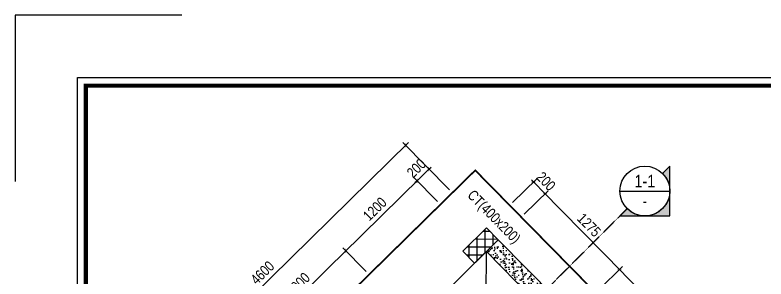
# Model space of a CAD drawing. Header units: millimetres. Extents: x 379264 to 1158416, y -283062 to 356890.
# Drawn here: x 1030280 to 1039304, y -4627 to -1452 of the extents above; entities that cross this region are included whole.
import ezdxf
from ezdxf.enums import TextEntityAlignment as Align

# ---------------------------------------------------------------- set-up
doc = ezdxf.new("R2010")
doc.units = ezdxf.units.MM
doc.linetypes.add('BLOCK A - CHI TIET THANG 4$0$HIDDEN', pattern=[0.375, 0.25, -0.125])
doc.linetypes.add('CHI TIET THANG SAN VUON$0$$0$HIDDEN', pattern=[0.375, 0.25, -0.125])
for name, color, linetype in [('01PM. TEXT A', 3, 'Continuous'), ('04PM. THIN', 7, 'Continuous'), ('05PM. FRAME', 4, 'Continuous'), ('07PM. WACO', 6, 'Continuous'), ('11PM. DIM', 2, 'Continuous'), ('13PM. HATCH', 8, 'Continuous')]:
    doc.layers.add(name, color=color, linetype=linetype)
doc.styles.add('[PMDC2013]STYLE', font='arial.ttf', dxfattribs={"width": 0.8})
doc.styles.add('CHI TIET THANG SAN VUON$0$$0$Title Block Bold', font='VHELVEB_0.TTF')
doc.styles.add('CHI TIET THANG SAN VUON$0$VNI-HelveCB', font='VHELVCB_0.TTF')
doc.dimstyles.new('BLOCK A - CHI TIET THANG 1$0$Dim 50 (A1-A2)', dxfattribs={"dimscale": 50, "dimtxt": 2.5, "dimasz": 0.7, "dimexe": 1, "dimexo": 1, "dimgap": 1, "dimtad": 1, "dimdec": 0, "dimzin": 12, "dimdsep": 46, "dimtxsty": '[PMDC2013]STYLE', "dimblk": 'ARCHTICK', "dimcen": 0, "dimdle": 1, "dimclrd": 2, "dimclre": 2, "dimclrt": 4, "dimadec": 0, "dimazin": 0, "dimtfac": 1, "dimtdec": 0, "dimtix": 1, "dimtmove": 2, "dimatfit": 3, "dimldrblk": 'ARCHTICK', "dimfxl": 1, "dimtolj": 1, "dimtzin": 0, "dimarcsym": 0})

# ---------------------------------------------------------------- blocks, each defined once
blk = doc.blocks.new('_ArchTick')
at = {"color": 0, "linetype": 'ByBlock', "const_width": 0.15}
blk.add_lwpolyline([(-0.5, -0.5), (0.5, 0.5)], dxfattribs=at)
blk = doc.blocks.new('*D1216')
at = {"layer": '11PM. DIM', "color": 2, "lineweight": -2, "transparency": 16777216}
for p, q in [((1036399.577069771, -3848.257743186492), (1036684.850430935, -3567.866749336477)), ((1037578.173465608, -4548.073926941026), (1036614.142386563, -3567.256453422306)), ((1037293.510400354, -4757.756876423722), (1037578.783761522, -4477.365882569109))]:
    blk.add_line(p, q, dxfattribs=at)
at = {"layer": 'Defpoints', "color": 0, "transparency": 16777216}
for p in [(1036649.191260792, -3602.915623565321), (1036363.917899628, -3883.306617415335), (1037257.851230211, -4792.805750652566)]:
    blk.add_point(p, dxfattribs=at)
at = {"layer": '11PM. DIM', "color": 2, "lineweight": -2, "transparency": 16777216, "xscale": 35, "yscale": 35, "zscale": 35}
for p, rotation in [((1036649.191260792, -3602.915623565321), 134.5054804279484), ((1037543.124591379, -4512.414756797953), 314.5054804279484)]:
    blk.add_blockref('_ArchTick', p, dxfattribs=dict(at, rotation=rotation))
at = {"layer": '11PM. DIM', "color": 4, "transparency": 16777216, "insert": (1037177.333618828, -3977.878794874588), "char_height": 125, "attachment_point": 5, "rotation": 314.50548042794844, "style": '[PMDC2013]STYLE'}
blk.add_mtext('\\A1;1275', dxfattribs=at)
blk = doc.blocks.new('*D1217')
at = {"layer": '11PM. DIM', "color": 2, "lineweight": -2, "transparency": 16777216}
for p, q in [((1036259.381572879, -3705.621062591905), (1036544.654934023, -3425.230068760982)), ((1036508.99576388, -3460.278942989826), (1036484.46155192, -3435.317523889709)), ((1036649.191260795, -3602.915623561887), (1036508.99576388, -3460.278942989826)), ((1036399.577069791, -3848.257743167342), (1036684.850430938, -3567.866749333043)), ((1036649.191260795, -3602.915623561887), (1036673.725472756, -3627.877042662003))]:
    blk.add_line(p, q, dxfattribs=at)
at = {"layer": 'Defpoints', "color": 0, "transparency": 16777216}
for p in [(1036508.99576388, -3460.278942989826), (1036223.722402736, -3740.669936820806), (1036363.917899648, -3883.306617396185)]:
    blk.add_point(p, dxfattribs=at)
at = {"layer": '11PM. DIM', "color": 2, "lineweight": -2, "transparency": 16777216, "xscale": 35, "yscale": 35, "zscale": 35}
for p, rotation in [((1036508.99576388, -3460.278942989826), 314.5054804279484), ((1036649.191260795, -3602.915623561887), 134.5054804279484)]:
    blk.add_blockref('_ArchTick', p, dxfattribs=dict(at, rotation=rotation))
at = {"layer": '11PM. DIM', "color": 4, "transparency": 16777216, "insert": (1036660.26920508, -3451.81088796875), "char_height": 125, "attachment_point": 5, "rotation": 314.50548042794844, "style": '[PMDC2013]STYLE'}
blk.add_mtext('\\A1;200', dxfattribs=at)
blk = doc.blocks.new('*D1218')
at = {"layer": '11PM. DIM', "color": 2, "lineweight": -2, "transparency": 16777216}
for p, q in [((1035253.445100365, -3305.901838809019), (1035110.808419785, -3446.097335717233)), ((1035498.78721995, -3555.516029819148), (1035218.396226137, -3270.242668664199)), ((1035253.445100365, -3305.901838809019), (1035278.406519466, -3281.367626850086)), ((1035356.150539375, -3695.711526731378), (1035075.759545558, -3410.438165572414)), ((1035110.808419785, -3446.097335717233), (1035085.847000684, -3470.631547676167))]:
    blk.add_line(p, q, dxfattribs=at)
at = {"layer": 'Defpoints', "color": 0, "transparency": 16777216}
for p in [(1035110.808419785, -3446.097335717233), (1035533.836094177, -3591.175199963967), (1035391.199413602, -3731.370696876198)]:
    blk.add_point(p, dxfattribs=at)
at = {"layer": '11PM. DIM', "color": 2, "lineweight": -2, "transparency": 16777216, "xscale": 35, "yscale": 35, "zscale": 35}
for p, rotation in [((1035253.445100365, -3305.901838809019), 224.5054804250008), ((1035110.808419785, -3446.097335717233), 44.50548042500078)]:
    blk.add_blockref('_ArchTick', p, dxfattribs=dict(at, rotation=rotation))
at = {"layer": '11PM. DIM', "color": 4, "transparency": 16777216, "insert": (1035102.340364772, -3294.823894517089), "char_height": 125, "attachment_point": 5, "rotation": 44.505480425000776, "style": '[PMDC2013]STYLE'}
blk.add_mtext('\\A1;200', dxfattribs=at)
blk = doc.blocks.new('*D1219')
at = {"layer": '11PM. DIM', "color": 2, "lineweight": -2, "transparency": 16777216}
for p, q in [((1034290.647506517, -4252.221443002636), (1032792.962360434, -5724.274160538043)), ((1034500.330455922, -4536.884508204123), (1034219.939462145, -4251.611147084855)), ((1033073.963650169, -5938.839477325382), (1032793.572656352, -5653.566116166185))]:
    blk.add_line(p, q, dxfattribs=at)
at = {"layer": 'Defpoints', "color": 0, "transparency": 16777216}
for p in [(1034535.379330149, -4572.543678348942), (1032828.621530579, -5689.225286311004), (1033109.012524396, -5974.498647470202)]:
    blk.add_point(p, dxfattribs=at)
at = {"layer": '11PM. DIM', "color": 2, "lineweight": -2, "transparency": 16777216, "xscale": 35, "yscale": 35, "zscale": 35}
for p, rotation in [((1034254.988336372, -4287.270317229675), 44.50548042500078), ((1032828.621530579, -5689.225286311004), 224.5054804250008)]:
    blk.add_blockref('_ArchTick', p, dxfattribs=dict(at, rotation=rotation))
at = {"layer": '11PM. DIM', "color": 4, "transparency": 16777216, "insert": (1033462.018538172, -4907.072109024273), "char_height": 125, "attachment_point": 5, "rotation": 44.505480425000776, "style": '[PMDC2013]STYLE'}
blk.add_mtext('\\A1;250 x 8 = 2000', dxfattribs=at)
blk = doc.blocks.new('*D1221')
at = {"layer": '11PM. DIM', "color": 2, "lineweight": -2, "transparency": 16777216}
for p, q in [((1031656.739065102, -6280.185789625626), (1035008.713276689, -2985.579603418882)), ((1035498.78721995, -3555.516029819148), (1034938.005232317, -2984.969307501102)), ((1032219.114087612, -6781.024318679352), (1031657.34936102, -6209.477745253767))]:
    blk.add_line(p, q, dxfattribs=at)
at = {"layer": 'Defpoints', "color": 0, "transparency": 16777216}
for p in [(1034973.054106544, -3020.628477645922), (1035533.836094177, -3591.175199963967), (1032254.162961839, -6816.683488824172)]:
    blk.add_point(p, dxfattribs=at)
at = {"layer": '11PM. DIM', "color": 2, "lineweight": -2, "transparency": 16777216, "xscale": 35, "yscale": 35, "zscale": 35}
for p, rotation in [((1034973.054106544, -3020.628477645922), 44.50548042500078), ((1031692.398235247, -6245.136915398587), 224.5054804250008)]:
    blk.add_blockref('_ArchTick', p, dxfattribs=dict(at, rotation=rotation))
at = {"layer": '11PM. DIM', "color": 4, "transparency": 16777216, "insert": (1033252.939775593, -4551.707003776217), "char_height": 125, "attachment_point": 5, "rotation": 44.505480425000776, "style": '[PMDC2013]STYLE'}
blk.add_mtext('\\A1;4600', dxfattribs=at)
blk = doc.blocks.new('*D1223')
at = {"layer": '11PM. DIM', "color": 2, "lineweight": -2, "transparency": 16777216}
for p, q in [((1034219.329166164, -4322.319191392453), (1035146.467589929, -3411.048461489554)), ((1035356.150539375, -3695.711526731378), (1035075.759545557, -3410.438165571773)), ((1034500.330455922, -4536.884508204181), (1034219.939462082, -4251.611147020594))]:
    blk.add_line(p, q, dxfattribs=at)
at = {"layer": 'Defpoints', "color": 0, "transparency": 16777216}
for p in [(1035110.808419784, -3446.097335716593), (1035391.199413602, -3731.370696876198), (1034535.379330149, -4572.543678349)]:
    blk.add_point(p, dxfattribs=at)
at = {"layer": '11PM. DIM', "color": 2, "lineweight": -2, "transparency": 16777216, "xscale": 35, "yscale": 35, "zscale": 35}
for p, rotation in [((1035110.808419784, -3446.097335716593), 44.50548042500078), ((1034254.988336309, -4287.270317165414), 224.5054804250008)]:
    blk.add_blockref('_ArchTick', p, dxfattribs=dict(at, rotation=rotation))
at = {"layer": '11PM. DIM', "color": 4, "transparency": 16777216, "insert": (1034603.111982744, -3785.508133694821), "char_height": 125, "attachment_point": 5, "rotation": 44.505480425000776, "style": '[PMDC2013]STYLE'}
blk.add_mtext('\\A1;1200', dxfattribs=at)
blk = doc.blocks.new('*U1128')
h = blk.add_hatch(color=256)
edge = h.paths.add_edge_path()
edge.add_line((-424.2623709886411, -424.262370988505), (-599.9975990567021, -599.9975990565075))
edge.add_line((-599.9975990567021, -599.9975990565075), (599.9975990565059, -599.9975990567074))
edge.add_line((599.9975990565059, -599.9975990567074), (599.9975990567063, 599.9975990565011))
edge.add_line((599.9975990567063, 599.997599056501), (424.2623709886444, 424.2623709884982))
edge.add_arc((1.38939492794901e-12, -3.123119203203569e-12), 599.9975990566043, -135.0000000000095, 44.99999999999051, ccw=False)
blk.add_hatch(color=256).paths.add_polyline_path([(-11031.04505008012, -11709.86484365804), (-10879.21225421986, -11558.03204779784), (-11218.62215101066, -11218.62215100692), (-11370.45494687092, -11370.45494686713)])
blk.add_line((-599.9975990566037, -1.129758429030403e-13), (599.9975990566037, -5.392997783862113e-13))
at = {"linetype": 'CHI TIET THANG SAN VUON$0$$0$HIDDEN', "ltscale": 10}
blk.add_line((-424.2623709886413, -424.2623709885041), (-11370.45494687092, -11370.45494686713), dxfattribs=at)
blk.add_lwpolyline([(-424.2623709886411, -424.262370988505), (-599.9975990567021, -599.9975990565075), (599.9975990565059, -599.9975990567074), (599.9975990567063, 599.997599056501), (424.2623709886444, 424.2623709884982, -0.9999999999999994)], format="xyb", close=True)
blk.add_lwpolyline([(-11031.04505008012, -11709.86484365804), (-10879.21225421986, -11558.03204779784), (-11218.62215101066, -11218.62215100692), (-11370.45494687092, -11370.45494686713)], close=True)
blk.add_circle((-2.824396072576007e-14, -1.129758429030403e-13), 599.9975990566037)
at = {"style": 'CHI TIET THANG SAN VUON$0$$0$Title Block Bold', "flags": 8}
blk.add_attdef('VIEWNUMBER', text='', height=300, dxfattribs=at).set_placement((-2.824396072576007e-14, -1.129758429030403e-13), align=Align.BOTTOM_CENTER)
blk.add_attdef('DRAWINGREFERENCE', text='', height=250, dxfattribs=at).set_placement((-2.824396072576007e-14, -119.9995198113209), align=Align.TOP_CENTER)
blk = doc.blocks.new('CHG_XX_Khung ten')
blk.add_lwpolyline([(15, 578.9999998350979), (826, 578.9999998350979), (826, 14.99999983509792), (15, 14.99999983509792)], close=True)
at = {"color": 4, "linetype": 'Continuous', "const_width": 1}
blk.add_lwpolyline([(17.00000000000006, 576.9999998350979), (824.0000000000001, 576.9999998350979), (824, 16.99999983509827), (16.99999999999994, 16.99999983509838)], close=True, dxfattribs=at)
at = {"layer": 'Defpoints', "color": 1, "ltscale": 2}
blk.add_lwpolyline([(40.05748542333913, 593.9999998350979), (0, 593.9999998350979), (0, 553.9999998350979)], dxfattribs=at)
blk = doc.blocks.new('*D1244')
at = {"layer": '11PM. DIM', "color": 2, "lineweight": -2, "transparency": 16777216}
for p, q in [((1037294.469091397, -4758.73226087715), (1037579.742452552, -4478.341267035692)), ((1037509.03440818, -4477.73097112152), (1038472.816003118, -5458.294616338506)), ((1038188.152937873, -5667.977565812704), (1038473.426299033, -5387.586571966647))]:
    blk.add_line(p, q, dxfattribs=at)
at = {"layer": 'Defpoints', "color": 0, "transparency": 16777216}
for p in [(1037258.809921254, -4793.781135105994), (1038437.76712889, -5422.635446195491), (1038152.49376773, -5703.026440041547)]:
    blk.add_point(p, dxfattribs=at)
at = {"layer": '11PM. DIM', "color": 2, "lineweight": -2, "transparency": 16777216, "xscale": 35, "yscale": 35, "zscale": 35}
for p, rotation in [((1037544.083282409, -4513.390141264535), 134.5054804279484), ((1038437.76712889, -5422.635446195491), 314.5054804279484)]:
    blk.add_blockref('_ArchTick', p, dxfattribs=dict(at, rotation=rotation))
at = {"layer": '11PM. DIM', "color": 4, "transparency": 16777216, "insert": (1038072.100898391, -4888.226398422965), "char_height": 125, "attachment_point": 5, "rotation": 314.50548042794844, "style": '[PMDC2013]STYLE'}
blk.add_mtext('\\A1;1275', dxfattribs=at)

msp = doc.modelspace()

# ---------------------------------------------------------------- hatches: boundary and pattern name
at = {"layer": '13PM. HATCH'}
h = msp.add_hatch(dxfattribs=at)
h.set_pattern_fill('ANSI37', color=256, scale=30, angle=224.505480426607, style=0)
h.set_pattern_definition([(269.5054804266069, (1042240.74891995, 20755.91214360333), (95.24645224190493, -0.8220920450439309), []), (359.5054804266069, (1042240.74891995, 20755.91214360333), (0.8220920450439451, 95.24645224190493), [])])
h.paths.add_polyline_path([(1035947.242698739, -4011.780334232975), (1036087.438195651, -4154.417014808296), (1035802.1648345, -4434.808008632583), (1035661.969337588, -4292.171328057204)])
h = msp.add_hatch(dxfattribs=at)
h.set_pattern_fill('AR-SAND', color=256, scale=1.5, angle=89.50548042660694, style=0)
h.set_pattern_definition([(127.0054804266069, (922617.2405582484, -109222.6120343766), (-73.42996577298865, -1.76634695281468), [0, -57.9119999999999, 0, -64.76999999999978, 0, -61.91249999999989]), (97.0054804266069, (922617.2405582484, -109222.6120343766), (-106.9377924282719, 68.35400650691834), [0, -31.242, 0, -52.197, 0, -20.0025]), (57.00548042660693, (922616.8360889623, -109269.4732888796), (0.8084752652252765, 118.6462968724499), [0, -19.04999999999999, 0, -68.57999999999998, 0, -89.53499999999998]), (47.00548042660689, (922616.8360889623, -109269.4732888796), (-32.44962748884907, 114.8178135553666), [0, -9.524999999999999, 0, -44.958, 0, -51.435])])
h.paths.add_polyline_path([(1037733.696055674, -6114.656555862068), (1035946.203470045, -4296.038878526091), (1036088.84015062, -4155.843381613977), (1037876.33273625, -5974.461058949953)])

# ---------------------------------------------------------------- linework, layer by layer
at = {"linetype": 'BLOCK A - CHI TIET THANG 4$0$HIDDEN', "ltscale": 10, "const_width": 20}
msp.add_lwpolyline([(1035809.997125637, -3319.740581062408), (1038719.288664556, -6279.690772597696), (1034476.275040434, -10450.08650137672), (1031566.983501515, -7490.136309841433)], close=True, dxfattribs=at)
at = {"layer": '05PM. FRAME', "ltscale": 0.25}
for p, q in [((1036087.438195651, -4154.417014808179), (1037876.33273625, -5974.461058949953)), ((1035088.981431623, -5135.785493193212), (1035944.801515076, -4294.612511720294)), ((1037733.696055674, -6114.656555861951), (1035944.801515076, -4294.612511720294))]:
    msp.add_line(p, q, dxfattribs=at)
at = {"layer": '07PM. WACO'}
msp.add_lwpolyline([(1035947.242698739, -4011.780334232975), (1036087.438195651, -4154.417014808296), (1035802.1648345, -4434.808008632583), (1035661.969337588, -4292.171328057204)], close=True, dxfattribs=at)
at = {"layer": '13PM. HATCH'}
msp.add_line((1035930.154413096, -5991.605576645601), (1035944.801515076, -4294.612511720294), dxfattribs=at)

# ---------------------------------------------------------------- block references
at = {"layer": '07PM. WACO'}
ref = msp.add_blockref('*U1128', (1037848.572946136, -3568.778284661024), dxfattribs=dict(at, xscale=0.5, yscale=0.5, zscale=0.5))
ref.add_attrib('VIEWNUMBER', '1-1', dxfattribs={"layer": '0', "height": 150, "style": 'CHI TIET THANG SAN VUON$0$VNI-HelveCB'}).set_placement((1037848.572946136, -3568.778284661024), align=Align.BOTTOM_CENTER)
ref.add_attrib('DRAWINGREFERENCE', '-', dxfattribs={"layer": '0', "height": 125, "style": 'CHI TIET THANG SAN VUON$0$VNI-HelveCB'}).set_placement((1037848.572946136, -3628.778044566647), align=Align.TOP_CENTER)

# ---------------------------------------------------------------- texts
at = {"layer": '01PM. TEXT A', "style": '[PMDC2013]STYLE', "width": 0.8}
msp.add_text('CT(400x200)', height=125, rotation=314.5054804335821, dxfattribs=at).set_placement((1035706.854713089, -3629.57045302181, -0.006921478120084664))

# ---------------------------------------------------------------- dimensions: what is measured, and where the dimension line sits
at = {"layer": '11PM. DIM'}
for base, p1, p2, angle, picture, middle in [((1034973.054106544, -3020.628477645922), (1032254.162961839, -6816.68348882419), (1035533.836094177, -3591.175199963927), 224.5054804250008, '*D1221', (1033252.939775593, -4551.707003776217)), ((1035110.808419785, -3446.097335717233), (1035533.836094177, -3591.175199963927), (1035391.199413602, -3731.3706968761), 224.5054804250008, '*D1218', (1035102.340364772, -3294.823894517089)), ((1036508.99576388, -3460.278942989826), (1036363.917899648, -3883.306617396203), (1036223.722402736, -3740.669936820825), 134.5054804279485, '*D1217', (1036660.26920508, -3451.81088796875)), ((1035110.808419784, -3446.097335716593), (1034535.379330149, -4572.54367834896), (1035391.199413602, -3731.3706968761), 44.50548042500078, '*D1223', (1034603.111982744, -3785.508133694821)), ((1036649.191260792, -3602.915623565321), (1037257.851230211, -4792.805750652584), (1036363.917899628, -3883.306617415412), 134.5054804279485, '*D1216', (1037177.333618828, -3977.878794874588))]:
    dim = msp.add_linear_dim(base=base, p1=p1, p2=p2, angle=angle, dimstyle='BLOCK A - CHI TIET THANG 1$0$Dim 50 (A1-A2)', dxfattribs=at)
    dim.commit()
    dim.dimension.update_dxf_attribs({"geometry": picture, "text_midpoint": middle})
dim = msp.add_linear_dim(base=(1032828.621530579, -5689.225286311004), p1=(1034535.379330149, -4572.543678348902), p2=(1033109.012524396, -5974.49864747022), angle=224.5054804250008, text='250 x 8 = <>', dimstyle='BLOCK A - CHI TIET THANG 1$0$Dim 50 (A1-A2)', dxfattribs=at)
dim.commit()
dim.dimension.update_dxf_attribs({"geometry": '*D1219', "text_midpoint": (1033462.018538172, -4907.072109024273)})

# ---------------------------------------------------------------- next in the draw order: block references
at = {"layer": '04PM. THIN', "xscale": 50, "yscale": 50, "zscale": 50}
msp.add_blockref('CHG_XX_Khung ten', (1030279.923772102, -31152.32684016602), dxfattribs=at)

# ---------------------------------------------------------------- next in the draw order: dimensions: what is measured, and where the dimension line sits
at = {"layer": '11PM. DIM'}
dim = msp.add_linear_dim(base=(1038437.76712889, -5422.635446195491), p1=(1037258.809921254, -4793.781135105954), p2=(1038152.49376773, -5703.026440041565), angle=314.5054804279484, dimstyle='BLOCK A - CHI TIET THANG 1$0$Dim 50 (A1-A2)', dxfattribs=at)
dim.commit()
dim.dimension.update_dxf_attribs({"geometry": '*D1244', "text_midpoint": (1038072.100898391, -4888.226398422965)})

doc.saveas('drawing.dxf')
